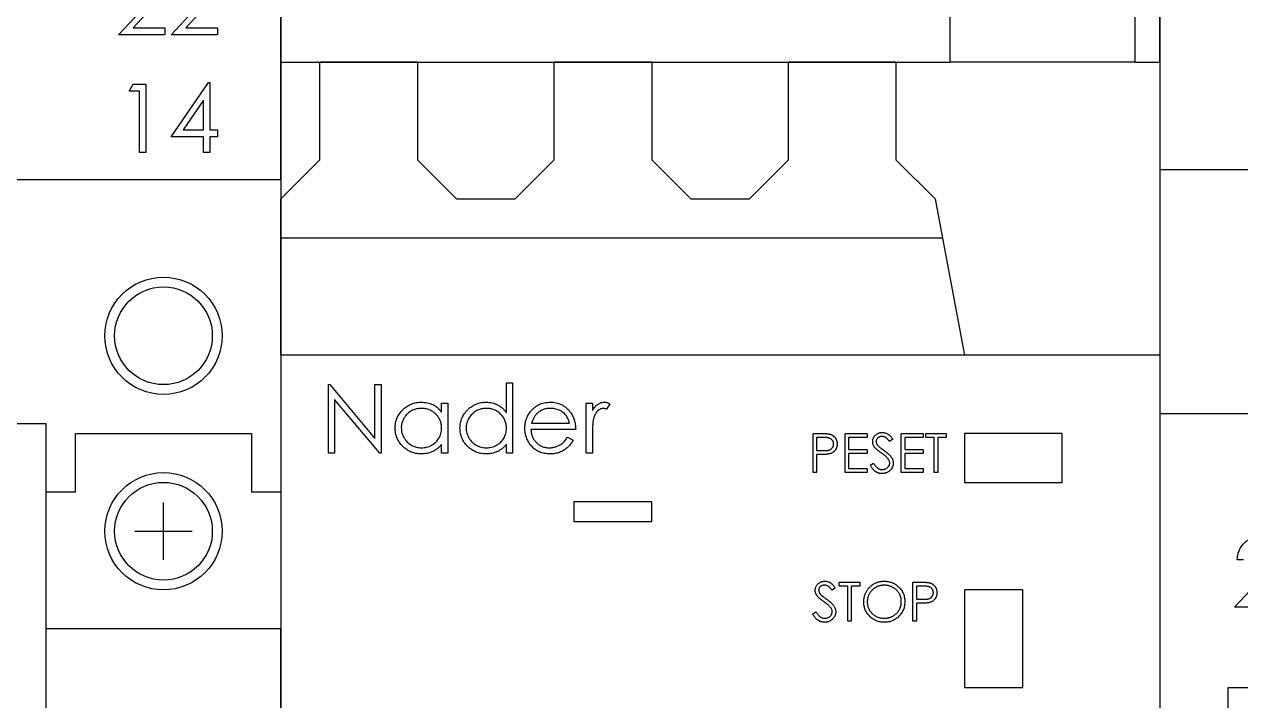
# Model space of a CAD drawing. Extents: x 299589 to 300289, y 280971 to 282371.
# Drawn here: x 299750.4 to 299812.7, y 281651.5 to 281686.1 of the extents above; entities that cross this region are included whole.
import ezdxf

# ---------------------------------------------------------------- set-up
doc = ezdxf.new("R2010")
doc.units = 0
doc.header["$MEASUREMENT"] = 0
for name, color, linetype in [('PV-1A6A', 7, 'Continuous'), ('PV-2418', 7, 'Continuous'), ('PV-261', 7, 'Continuous'), ('PV-2A84', 7, 'Continuous')]:
    doc.layers.add(name, color=color, linetype=linetype)

# ---------------------------------------------------------------- blocks, each defined once
blk = doc.blocks.new('Manufacturer上海良信PartName接触器SeriesNDC1ShellFrameLimitingCurrentRemarkPartTypeMinCurrent38.1MaxCurrent65Poles3PMinPower0MaxPower0LibType3DelFlgfalseUpdateDate2023-01-0100000')
for p, q in [((31.5, -35.962), (31.5, -33.038)), ((31.5, -35.962), (31.5, -33.038)), ((30.038, -34.5), (32.962, -34.5)), ((30.038, -34.5), (32.962, -34.5))]:
    blk.add_line(p, q)
at = {"layer": 'PV-1A6A'}
for p, q in [((37.5, 13.5), (37.5, -13.5)), ((37.5, -13.5), (37.5, -46.5))]:
    blk.add_line(p, q, dxfattribs=at)
at = {"layer": 'PV-2418'}
for p, q in [((-37.5, 13.5), (-37.5, -16.5)), ((37.5, -16.5), (37.5, 13.5)), ((29.198, -9.094), (30.555, -7.645)), ((30.823, -7.8), (29.947, -8.735)), ((31.89, -9.094), (33.247, -7.645)), ((33.515, -7.8), (32.639, -8.735)), ((31.576, -9.094), (29.198, -9.094)), ((29.947, -8.735), (31.576, -8.735)), ((31.576, -8.735), (31.576, -9.094)), ((34.268, -9.094), (31.89, -9.094)), ((32.639, -8.735), (34.268, -8.735)), ((34.268, -8.735), (34.268, -9.094)), ((29.736, -11.986), (29.941, -11.627)), ((29.941, -11.627), (30.589, -11.627)), ((30.589, -11.627), (30.589, -15.127)), ((31.89, -14.319), (33.8, -11.537)), ((33.8, -11.537), (33.864, -11.537)), ((33.864, -11.537), (33.864, -13.96)), ((30.275, -11.986), (29.736, -11.986)), ((30.275, -15.127), (30.275, -11.986)), ((33.55, -12.44), (32.507, -13.96)), ((33.55, -13.96), (33.55, -12.44)), ((33.55, -14.319), (31.89, -14.319)), ((32.507, -13.96), (33.55, -13.96)), ((33.55, -15.127), (33.55, -14.319)), ((33.864, -13.96), (34.268, -13.96)), ((34.268, -14.319), (33.864, -14.319)), ((33.864, -14.319), (33.864, -15.127)), ((34.268, -13.96), (34.268, -14.319)), ((30.589, -15.127), (30.275, -15.127)), ((33.864, -15.127), (33.55, -15.127)), ((-37.5, -16.5), (37.5, -16.5)), ((-37.5, -16.5), (-37.5, -29)), ((37.5, -16.5), (37.5, -32.5)), ((25.5, -29), (-37.5, -29)), ((-37.5, -29), (-37.5, -54)), ((25.5, -54), (25.5, -29)), ((27, -32.5), (27, -29.5)), ((27, -29.5), (36, -29.5)), ((36, -29.5), (36, -32.5)), ((27, -32.5), (25.5, -32.5)), ((37.5, -32.5), (36, -32.5)), ((37.5, -32.5), (37.5, -39.5)), ((-33.213, -36.462), (-33.527, -36.462)), ((-33.661, -38.885), (-32.304, -37.437)), ((-31.283, -38.885), (-33.661, -38.885)), ((37.5, -39.5), (25.5, -39.5)), ((37.5, -54), (37.5, -39.5)), ((-34, -54), (-34, -43)), ((-34, -43), (-18, -43))]:
    blk.add_line(p, q, dxfattribs=at)
for centre, radius in [((31.5, -24.5), 3), ((31.5, -24.5), 2.5), ((31.5, -34.5), 3), ((31.5, -34.5), 2.5)]:
    blk.add_circle(centre, radius, dxfattribs=at)
blk.add_open_spline([(-33.527, -36.462), (-33.525, -36.42), (-33.521, -36.338), (-33.502, -36.219), (-33.475, -36.105), (-33.437, -35.997), (-33.39, -35.895), (-33.333, -35.798), (-33.266, -35.707), (-33.189, -35.622), (-33.107, -35.545), (-33.017, -35.479), (-32.924, -35.422), (-32.825, -35.375), (-32.722, -35.34), (-32.614, -35.314), (-32.501, -35.298), (-32.424, -35.296), (-32.385, -35.295)], degree=3, knots=[0, 0, 0, 0, 0.0687908, 0.1351033, 0.1989787, 0.2619043, 0.323495, 0.3851954, 0.4469692, 0.5097648, 0.5722506, 0.6334052, 0.6932512, 0.7525832, 0.8125793, 0.8732751, 0.9355499, 1, 1, 1, 1], dxfattribs=at)
blk = doc.blocks.new('Manufacturer上海良信PartName热继电器SeriesNDR2-38ShellFrameLimitingCurrentRemarkPartTypeMinCurrent1MaxCurrent38Poles3PMinPower0MaxPower0LibType3DelFlgfalseUpdateDate2023-01-0100000')
at = {"layer": 'PV-261'}
for p, q in [((-15.5, 32.5), (-20.5, 32.5)), ((-20.5, 27.5), (-20.5, 32.5)), ((-15.5, 32.5), (-15.5, 27.5)), ((-3.5, 32.5), (-8.5, 32.5)), ((-8.5, 27.5), (-8.5, 32.5)), ((-3.5, 32.5), (-3.5, 27.5)), ((9, 32.5), (3.5, 32.5)), ((3.5, 27.5), (3.5, 32.5)), ((9, 32.5), (9, 27.5)), ((-22.5, 25.5), (-20.5, 27.5)), ((-15.5, 27.5), (-13.5, 25.5)), ((-10.5, 25.5), (-8.5, 27.5)), ((-3.5, 27.5), (-1.5, 25.5)), ((1.5, 25.5), (3.5, 27.5)), ((9, 27.5), (11, 25.5)), ((-22.5, 23.5), (-22.5, 25.5)), ((-13.5, 25.5), (-10.5, 25.5)), ((-1.5, 25.5), (1.5, 25.5)), ((11, 25.5), (11.375, 23.5)), ((11.375, 23.5), (-22.5, 23.5)), ((-22.5, 17.5), (-22.5, 23.5)), ((11.375, 23.5), (12.5, 17.5)), ((22.5, 17.5), (-22.5, 17.5)), ((-22.5, 17.5), (-22.5, -2.5)), ((22.5, 17.5), (22.5, -2.5)), ((-20.051, 12.5), (-20.051, 16)), ((-20.051, 16), (-19.985, 16)), ((-19.985, 16), (-17.673, 13.245)), ((-17.673, 13.245), (-17.673, 16)), ((-17.673, 16), (-17.359, 16)), ((-17.359, 16), (-17.359, 12.5)), ((-10.942, 16.09), (-10.628, 16.09)), ((-10.942, 14.563), (-10.942, 16.09)), ((-10.628, 16.09), (-10.628, 12.5)), ((-17.43, 12.5), (-19.737, 15.248)), ((-19.737, 15.248), (-19.737, 12.5)), ((-14.263, 15.058), (-13.949, 15.058)), ((-14.263, 14.584), (-14.263, 15.058)), ((-13.949, 15.058), (-13.949, 12.5)), ((-6.859, 12.5), (-6.859, 15.058)), ((-6.859, 15.058), (-6.545, 15.058)), ((-6.545, 15.058), (-6.545, 14.681)), ((-5.647, 15.015), (-5.82, 14.743)), ((-7.397, 13.712), (-9.686, 13.712)), ((-9.653, 14.026), (-7.712, 14.026)), ((-7.811, 13.308), (-7.532, 13.161)), ((-6.545, 13.36), (-6.545, 12.5)), ((4.756, 11.5), (4.756, 13.5)), ((4.756, 13.5), (5.149, 13.5)), ((5.302, 13.295), (4.936, 13.295)), ((4.936, 13.295), (4.936, 12.628)), ((6.397, 11.5), (6.397, 13.5)), ((6.397, 13.5), (7.526, 13.5)), ((7.526, 13.295), (6.577, 13.295)), ((6.577, 13.295), (6.577, 12.679)), ((7.526, 13.5), (7.526, 13.295)), ((8.833, 13.213), (8.671, 13.09)), ((9.269, 13.5), (10.397, 13.5)), ((9.269, 11.5), (9.269, 13.5)), ((10.397, 13.295), (9.449, 13.295)), ((9.449, 13.295), (9.449, 12.679)), ((10.397, 13.5), (10.397, 13.295)), ((10.526, 13.295), (10.526, 13.5)), ((10.526, 13.5), (11.577, 13.5)), ((10.962, 13.295), (10.526, 13.295)), ((10.962, 11.5), (10.962, 13.295)), ((11.577, 13.295), (11.141, 13.295)), ((11.141, 13.295), (11.141, 11.5)), ((11.577, 13.5), (11.577, 13.295)), ((12.5, 13.5), (12.5, 11)), ((17.5, 13.5), (12.5, 13.5)), ((17.5, 11), (17.5, 13.5)), ((-19.737, 12.5), (-20.051, 12.5)), ((-17.359, 12.5), (-17.43, 12.5)), ((-14.263, 12.5), (-14.263, 12.942)), ((-13.949, 12.5), (-14.263, 12.5)), ((-10.942, 12.5), (-10.942, 12.942)), ((-10.628, 12.5), (-10.942, 12.5)), ((-6.545, 12.5), (-6.859, 12.5)), ((4.936, 12.628), (5.286, 12.624)), ((6.577, 12.679), (7.526, 12.679)), ((6.577, 12.474), (6.577, 11.705)), ((7.526, 12.474), (6.577, 12.474)), ((7.526, 12.679), (7.526, 12.474)), ((9.449, 12.679), (10.397, 12.679)), ((10.397, 12.474), (9.449, 12.474)), ((9.449, 12.474), (9.449, 11.705)), ((10.397, 12.679), (10.397, 12.474)), ((5.079, 12.423), (4.936, 12.423)), ((4.936, 12.423), (4.936, 11.5)), ((7.679, 11.886), (7.849, 11.987)), ((4.936, 11.5), (4.756, 11.5)), ((7.526, 11.5), (6.397, 11.5)), ((6.577, 11.705), (7.526, 11.705)), ((7.526, 11.705), (7.526, 11.5)), ((10.397, 11.5), (9.269, 11.5)), ((9.449, 11.705), (10.397, 11.705)), ((10.397, 11.705), (10.397, 11.5)), ((11.141, 11.5), (10.962, 11.5)), ((12.5, 11), (17.5, 11)), ((-3.5, 10), (-7.5, 10)), ((-7.5, 10), (-7.5, 9)), ((-3.5, 9), (-3.5, 10)), ((-7.5, 9), (-3.5, 9)), ((5.89, 5.606), (5.728, 5.483)), ((6.095, 5.688), (6.095, 5.893)), ((6.095, 5.893), (7.146, 5.893)), ((6.531, 5.688), (6.095, 5.688)), ((6.531, 3.893), (6.531, 5.688)), ((7.146, 5.688), (6.71, 5.688)), ((6.71, 5.688), (6.71, 3.893)), ((7.146, 5.893), (7.146, 5.688)), ((9.864, 5.893), (10.256, 5.893)), ((9.864, 3.893), (9.864, 5.893)), ((10.409, 5.688), (10.044, 5.688)), ((10.044, 5.688), (10.044, 5.021)), ((10.044, 5.021), (10.394, 5.017)), ((15.5, 5.5), (12.5, 5.5)), ((12.5, 5.5), (12.5, 0.5)), ((15.5, 0.5), (15.5, 5.5)), ((4.736, 4.279), (4.905, 4.38)), ((10.187, 4.816), (10.044, 4.816)), ((10.044, 4.816), (10.044, 3.893)), ((6.71, 3.893), (6.531, 3.893)), ((10.044, 3.893), (9.864, 3.893)), ((12.5, 0.5), (15.5, 0.5))]:
    blk.add_line(p, q, dxfattribs=at)
for points, knots in [([(-16.641, 13.786), (-16.64, 13.83), (-16.637, 13.918), (-16.619, 14.048), (-16.588, 14.172), (-16.544, 14.291), (-16.488, 14.406), (-16.42, 14.515), (-16.34, 14.62), (-16.248, 14.718), (-16.148, 14.808), (-16.041, 14.886), (-15.93, 14.954), (-15.813, 15.008), (-15.691, 15.051), (-15.564, 15.081), (-15.433, 15.099), (-15.343, 15.101), (-15.298, 15.103)], [0, 0, 0, 0, 0.063775, 0.126079, 0.186904, 0.247574, 0.308003, 0.369132, 0.432033, 0.496791, 0.561611, 0.624914, 0.686726, 0.748079, 0.809582, 0.871631, 0.934886, 1, 1, 1, 1]), ([(-15.298, 15.103), (-15.245, 15.101), (-15.143, 15.098), (-14.993, 15.075), (-14.852, 15.035), (-14.717, 14.981), (-14.59, 14.91), (-14.471, 14.819), (-14.36, 14.711), (-14.296, 14.627), (-14.263, 14.584)], [0, 0, 0, 0, 0.129862, 0.254654, 0.376015, 0.495255, 0.614798, 0.738106, 0.865196, 1, 1, 1, 1]), ([(-13.321, 13.786), (-13.319, 13.83), (-13.317, 13.918), (-13.298, 14.048), (-13.267, 14.172), (-13.224, 14.291), (-13.168, 14.406), (-13.1, 14.515), (-13.02, 14.62), (-12.928, 14.718), (-12.828, 14.808), (-12.721, 14.886), (-12.61, 14.954), (-12.492, 15.008), (-12.371, 15.051), (-12.244, 15.081), (-12.112, 15.099), (-12.023, 15.101), (-11.977, 15.103)], [0, 0, 0, 0, 0.063775, 0.126079, 0.186904, 0.247574, 0.308003, 0.369132, 0.432033, 0.496791, 0.561611, 0.624914, 0.686726, 0.748079, 0.809582, 0.871631, 0.934886, 1, 1, 1, 1]), ([(-11.977, 15.103), (-11.925, 15.101), (-11.822, 15.098), (-11.673, 15.072), (-11.531, 15.029), (-11.396, 14.97), (-11.27, 14.893), (-11.151, 14.8), (-11.041, 14.689), (-10.976, 14.605), (-10.942, 14.563)], [0, 0, 0, 0, 0.128884, 0.252985, 0.37421, 0.494102, 0.614753, 0.738511, 0.866243, 1, 1, 1, 1]), ([(-9.706, 14.626), (-9.674, 14.664), (-9.611, 14.738), (-9.506, 14.836), (-9.392, 14.918), (-9.27, 14.986), (-9.14, 15.038), (-9.002, 15.076), (-8.856, 15.098), (-8.757, 15.101), (-8.706, 15.103)], [0, 0, 0, 0, 0.128835, 0.253589, 0.374643, 0.49534, 0.616325, 0.739759, 0.866842, 1, 1, 1, 1]), ([(-8.706, 15.103), (-8.653, 15.101), (-8.55, 15.099), (-8.4, 15.074), (-8.258, 15.035), (-8.125, 14.98), (-7.999, 14.909), (-7.882, 14.82), (-7.772, 14.718), (-7.708, 14.639), (-7.676, 14.599)], [0, 0, 0, 0, 0.13204, 0.259033, 0.38188, 0.502258, 0.622752, 0.744743, 0.870109, 1, 1, 1, 1]), ([(-6.545, 14.681), (-6.522, 14.716), (-6.477, 14.783), (-6.404, 14.872), (-6.328, 14.945), (-6.25, 15.004), (-6.17, 15.048), (-6.089, 15.08), (-6.005, 15.099), (-5.949, 15.101), (-5.921, 15.103)], [0, 0, 0, 0, 0.160059, 0.306112, 0.438367, 0.560541, 0.675317, 0.786114, 0.892842, 1, 1, 1, 1]), ([(-5.921, 15.103), (-5.899, 15.101), (-5.854, 15.099), (-5.786, 15.082), (-5.716, 15.054), (-5.671, 15.028), (-5.647, 15.015)], [0, 0, 0, 0, 0.225278, 0.463523, 0.720324, 1, 1, 1, 1]), ([(-15.293, 14.788), (-15.339, 14.787), (-15.43, 14.784), (-15.563, 14.758), (-15.69, 14.717), (-15.811, 14.659), (-15.924, 14.587), (-16.025, 14.5), (-16.114, 14.4), (-16.19, 14.288), (-16.251, 14.168), (-16.294, 14.042), (-16.323, 13.914), (-16.325, 13.826), (-16.327, 13.782)], [0, 0, 0, 0, 0.085921, 0.169593, 0.252476, 0.336244, 0.419505, 0.502036, 0.584775, 0.669846, 0.754185, 0.836658, 0.91801, 1, 1, 1, 1]), ([(-14.263, 13.773), (-14.264, 13.809), (-14.266, 13.878), (-14.28, 13.98), (-14.303, 14.078), (-14.335, 14.171), (-14.378, 14.26), (-14.429, 14.345), (-14.49, 14.424), (-14.56, 14.499), (-14.636, 14.566), (-14.716, 14.627), (-14.802, 14.676), (-14.892, 14.717), (-14.986, 14.75), (-15.085, 14.772), (-15.188, 14.787), (-15.258, 14.788), (-15.293, 14.788)], [0, 0, 0, 0, 0.065634, 0.129188, 0.191219, 0.251913, 0.312507, 0.373494, 0.435152, 0.498741, 0.562095, 0.624187, 0.685476, 0.746097, 0.807612, 0.869967, 0.933951, 1, 1, 1, 1]), ([(-11.973, 14.788), (-12.019, 14.787), (-12.109, 14.784), (-12.243, 14.758), (-12.37, 14.717), (-12.491, 14.659), (-12.603, 14.587), (-12.704, 14.5), (-12.794, 14.4), (-12.869, 14.288), (-12.93, 14.168), (-12.974, 14.042), (-13.002, 13.914), (-13.005, 13.826), (-13.006, 13.782)], [0, 0, 0, 0, 0.085921, 0.169593, 0.252476, 0.336244, 0.419505, 0.502036, 0.584775, 0.669846, 0.754185, 0.836658, 0.91801, 1, 1, 1, 1]), ([(-10.942, 13.773), (-10.943, 13.809), (-10.945, 13.878), (-10.96, 13.98), (-10.983, 14.078), (-11.015, 14.171), (-11.057, 14.26), (-11.109, 14.345), (-11.17, 14.424), (-11.239, 14.499), (-11.315, 14.566), (-11.396, 14.627), (-11.482, 14.676), (-11.572, 14.717), (-11.666, 14.75), (-11.765, 14.772), (-11.867, 14.787), (-11.937, 14.788), (-11.973, 14.788)], [0, 0, 0, 0, 0.065634, 0.129188, 0.191219, 0.251913, 0.312507, 0.373494, 0.435152, 0.498741, 0.562095, 0.624187, 0.685476, 0.746097, 0.807612, 0.869967, 0.933951, 1, 1, 1, 1]), ([(-10, 13.772), (-9.999, 13.811), (-9.997, 13.889), (-9.984, 14.004), (-9.96, 14.116), (-9.928, 14.225), (-9.886, 14.331), (-9.836, 14.433), (-9.775, 14.532), (-9.729, 14.594), (-9.706, 14.626)], [0, 0, 0, 0, 0.128045, 0.253768, 0.377428, 0.500551, 0.623296, 0.746578, 0.872348, 1, 1, 1, 1]), ([(-9.349, 14.549), (-9.365, 14.534), (-9.399, 14.503), (-9.444, 14.45), (-9.487, 14.394), (-9.527, 14.331), (-9.563, 14.262), (-9.597, 14.188), (-9.627, 14.109), (-9.644, 14.054), (-9.653, 14.026)], [0, 0, 0, 0, 0.109984, 0.22258, 0.3385, 0.458709, 0.585535, 0.717518, 0.854667, 1, 1, 1, 1]), ([(-8.69, 14.788), (-8.721, 14.788), (-8.783, 14.787), (-8.874, 14.775), (-8.962, 14.756), (-9.047, 14.73), (-9.127, 14.696), (-9.205, 14.655), (-9.279, 14.606), (-9.325, 14.568), (-9.349, 14.549)], [0, 0, 0, 0, 0.131092, 0.259141, 0.384162, 0.505992, 0.629098, 0.750669, 0.874039, 1, 1, 1, 1]), ([(-7.712, 14.026), (-7.723, 14.067), (-7.745, 14.147), (-7.791, 14.259), (-7.843, 14.357), (-7.905, 14.443), (-7.975, 14.519), (-8.056, 14.585), (-8.146, 14.645), (-8.246, 14.695), (-8.351, 14.737), (-8.462, 14.766), (-8.575, 14.786), (-8.651, 14.788), (-8.69, 14.788)], [0, 0, 0, 0, 0.09624, 0.185231, 0.267501, 0.3444, 0.419595, 0.496891, 0.576638, 0.660268, 0.745387, 0.83004, 0.914474, 1, 1, 1, 1]), ([(-7.676, 14.599), (-7.654, 14.569), (-7.61, 14.509), (-7.554, 14.411), (-7.506, 14.308), (-7.468, 14.199), (-7.437, 14.085), (-7.415, 13.966), (-7.401, 13.84), (-7.399, 13.755), (-7.397, 13.712)], [0, 0, 0, 0, 0.1185218, 0.2362548, 0.3561744, 0.4772497, 0.6015399, 0.7296184, 0.8621583, 1, 1, 1, 1]), ([(-5.98, 14.788), (-6.006, 14.787), (-6.057, 14.783), (-6.133, 14.756), (-6.206, 14.713), (-6.264, 14.665), (-6.309, 14.618), (-6.341, 14.577), (-6.371, 14.532), (-6.399, 14.482), (-6.424, 14.427), (-6.448, 14.368), (-6.47, 14.304), (-6.482, 14.26), (-6.489, 14.237)], [0, 0, 0, 0, 0.093807, 0.191338, 0.295191, 0.410312, 0.47193, 0.536425, 0.603119, 0.674118, 0.749332, 0.828283, 0.91204, 1, 1, 1, 1]), ([(-5.82, 14.743), (-5.835, 14.75), (-5.864, 14.762), (-5.906, 14.778), (-5.944, 14.786), (-5.969, 14.788), (-5.98, 14.788)], [0, 0, 0, 0, 0.295139, 0.56023, 0.794983, 1, 1, 1, 1]), ([(-15.307, 12.455), (-15.353, 12.456), (-15.442, 12.459), (-15.573, 12.478), (-15.699, 12.508), (-15.82, 12.55), (-15.936, 12.605), (-16.047, 12.672), (-16.153, 12.751), (-16.252, 12.842), (-16.343, 12.94), (-16.423, 13.045), (-16.49, 13.156), (-16.546, 13.272), (-16.589, 13.393), (-16.619, 13.519), (-16.637, 13.651), (-16.64, 13.74), (-16.641, 13.786)], [0, 0, 0, 0, 0.06462, 0.127433, 0.189004, 0.24993, 0.310668, 0.372329, 0.434939, 0.499576, 0.564191, 0.626735, 0.688109, 0.749294, 0.810331, 0.871901, 0.935046, 1, 1, 1, 1]), ([(-16.327, 13.782), (-16.325, 13.739), (-16.321, 13.652), (-16.295, 13.523), (-16.25, 13.397), (-16.188, 13.276), (-16.112, 13.163), (-16.023, 13.062), (-15.921, 12.974), (-15.808, 12.901), (-15.687, 12.842), (-15.561, 12.8), (-15.43, 12.774), (-15.341, 12.771), (-15.296, 12.769)], [0, 0, 0, 0, 0.0815893, 0.1628589, 0.2454837, 0.3308071, 0.4164934, 0.4998932, 0.5830482, 0.6671579, 0.7513119, 0.8337848, 0.9162565, 1, 1, 1, 1]), ([(-15.296, 12.769), (-15.251, 12.771), (-15.16, 12.774), (-15.027, 12.799), (-14.898, 12.841), (-14.774, 12.899), (-14.658, 12.971), (-14.555, 13.055), (-14.467, 13.153), (-14.393, 13.26), (-14.335, 13.378), (-14.293, 13.503), (-14.268, 13.636), (-14.264, 13.727), (-14.263, 13.773)], [0, 0, 0, 0, 0.0848024, 0.1686635, 0.2525519, 0.3382397, 0.4231027, 0.5055561, 0.5861757, 0.6671357, 0.7484992, 0.8304524, 0.9134557, 1, 1, 1, 1]), ([(-11.987, 12.455), (-12.032, 12.456), (-12.121, 12.459), (-12.252, 12.478), (-12.378, 12.508), (-12.5, 12.55), (-12.615, 12.605), (-12.726, 12.672), (-12.832, 12.751), (-12.931, 12.842), (-13.023, 12.94), (-13.103, 13.045), (-13.169, 13.156), (-13.225, 13.272), (-13.268, 13.393), (-13.298, 13.519), (-13.317, 13.651), (-13.319, 13.74), (-13.321, 13.786)], [0, 0, 0, 0, 0.06462, 0.127433, 0.189004, 0.24993, 0.310668, 0.372329, 0.434939, 0.499576, 0.564191, 0.626735, 0.688109, 0.749294, 0.810331, 0.871901, 0.935046, 1, 1, 1, 1]), ([(-13.006, 13.782), (-13.005, 13.739), (-13.001, 13.652), (-12.974, 13.523), (-12.929, 13.397), (-12.868, 13.276), (-12.791, 13.163), (-12.702, 13.062), (-12.6, 12.974), (-12.487, 12.901), (-12.367, 12.842), (-12.24, 12.8), (-12.109, 12.774), (-12.021, 12.771), (-11.976, 12.769)], [0, 0, 0, 0, 0.081589, 0.162859, 0.245484, 0.330807, 0.416493, 0.499893, 0.583048, 0.667158, 0.751312, 0.833785, 0.916256, 1, 1, 1, 1]), ([(-11.976, 12.769), (-11.93, 12.771), (-11.84, 12.774), (-11.706, 12.799), (-11.577, 12.841), (-11.453, 12.899), (-11.338, 12.971), (-11.234, 13.055), (-11.147, 13.153), (-11.073, 13.26), (-11.015, 13.378), (-10.972, 13.503), (-10.947, 13.636), (-10.944, 13.727), (-10.942, 13.773)], [0, 0, 0, 0, 0.084802, 0.168664, 0.252552, 0.33824, 0.423103, 0.505556, 0.586176, 0.667136, 0.748499, 0.830452, 0.913456, 1, 1, 1, 1]), ([(-8.713, 12.455), (-8.763, 12.456), (-8.858, 12.459), (-8.998, 12.478), (-9.129, 12.509), (-9.253, 12.553), (-9.367, 12.611), (-9.474, 12.681), (-9.573, 12.763), (-9.661, 12.858), (-9.74, 12.959), (-9.81, 13.065), (-9.868, 13.175), (-9.916, 13.289), (-9.954, 13.405), (-9.981, 13.524), (-9.996, 13.647), (-9.999, 13.73), (-10, 13.772)], [0, 0, 0, 0, 0.071579, 0.139629, 0.204797, 0.268135, 0.329814, 0.391301, 0.453434, 0.516552, 0.579631, 0.641119, 0.701294, 0.76081, 0.819932, 0.87892, 0.938983, 1, 1, 1, 1]), ([(-9.686, 13.712), (-9.684, 13.678), (-9.681, 13.612), (-9.667, 13.515), (-9.645, 13.422), (-9.614, 13.335), (-9.576, 13.252), (-9.529, 13.174), (-9.474, 13.101), (-9.412, 13.032), (-9.344, 12.971), (-9.271, 12.917), (-9.194, 12.871), (-9.114, 12.834), (-9.029, 12.805), (-8.94, 12.785), (-8.848, 12.771), (-8.785, 12.77), (-8.753, 12.769)], [0, 0, 0, 0, 0.068385, 0.134476, 0.198391, 0.260753, 0.321829, 0.383037, 0.444653, 0.507398, 0.569825, 0.630778, 0.690929, 0.750945, 0.811049, 0.872331, 0.935004, 1, 1, 1, 1]), ([(-6.489, 14.237), (-6.494, 14.217), (-6.504, 14.172), (-6.514, 14.097), (-6.524, 14.008), (-6.531, 13.905), (-6.538, 13.788), (-6.542, 13.658), (-6.545, 13.513), (-6.545, 13.412), (-6.545, 13.36)], [0, 0, 0, 0, 0.070855, 0.156938, 0.2586, 0.375891, 0.508166, 0.656238, 0.820177, 1, 1, 1, 1]), ([(-8.753, 12.769), (-8.721, 12.77), (-8.659, 12.771), (-8.567, 12.783), (-8.475, 12.802), (-8.386, 12.828), (-8.301, 12.859), (-8.221, 12.897), (-8.148, 12.939), (-8.08, 12.988), (-8.014, 13.047), (-7.949, 13.12), (-7.878, 13.207), (-7.834, 13.273), (-7.811, 13.308)], [0, 0, 0, 0, 0.082592, 0.163879, 0.245659, 0.327726, 0.40861, 0.485749, 0.559169, 0.630268, 0.705306, 0.792065, 0.889796, 1, 1, 1, 1]), ([(-7.532, 13.161), (-7.554, 13.122), (-7.598, 13.045), (-7.672, 12.94), (-7.75, 12.845), (-7.835, 12.763), (-7.925, 12.692), (-8.019, 12.629), (-8.12, 12.576), (-8.226, 12.532), (-8.338, 12.497), (-8.457, 12.473), (-8.583, 12.458), (-8.669, 12.456), (-8.713, 12.455)], [0, 0, 0, 0, 0.09337, 0.181661, 0.265874, 0.346355, 0.4246, 0.501903, 0.579992, 0.658443, 0.738672, 0.821894, 0.908801, 1, 1, 1, 1]), ([(5.149, 13.5), (5.176, 13.5), (5.227, 13.5), (5.301, 13.498), (5.369, 13.496), (5.429, 13.493), (5.483, 13.489), (5.529, 13.484), (5.569, 13.478), (5.593, 13.473), (5.604, 13.47)], [0, 0, 0, 0, 0.176956, 0.339055, 0.486318, 0.618781, 0.735619, 0.838742, 0.926457, 1, 1, 1, 1]), ([(5.808, 12.963), (5.807, 12.979), (5.806, 13.011), (5.795, 13.058), (5.777, 13.102), (5.752, 13.144), (5.722, 13.182), (5.687, 13.215), (5.647, 13.241), (5.61, 13.258), (5.577, 13.269), (5.549, 13.276), (5.516, 13.282), (5.48, 13.286), (5.441, 13.29), (5.398, 13.293), (5.351, 13.295), (5.319, 13.295), (5.302, 13.295)], [0, 0, 0, 0, 0.070044, 0.139238, 0.208197, 0.279173, 0.349987, 0.418354, 0.48761, 0.557411, 0.59533, 0.637964, 0.685913, 0.738185, 0.796103, 0.858517, 0.926658, 1, 1, 1, 1]), ([(5.604, 13.47), (5.618, 13.466), (5.645, 13.459), (5.685, 13.444), (5.722, 13.426), (5.758, 13.406), (5.791, 13.382), (5.823, 13.356), (5.853, 13.327), (5.88, 13.296), (5.906, 13.262), (5.927, 13.225), (5.946, 13.187), (5.961, 13.146), (5.973, 13.104), (5.981, 13.059), (5.986, 13.012), (5.987, 12.98), (5.987, 12.964)], [0, 0, 0, 0, 0.062481, 0.12349, 0.183411, 0.243153, 0.302127, 0.36171, 0.421842, 0.482932, 0.544552, 0.605681, 0.66768, 0.729984, 0.794551, 0.860346, 0.928907, 1, 1, 1, 1]), ([(7.808, 13.085), (7.808, 13.106), (7.81, 13.148), (7.822, 13.209), (7.842, 13.267), (7.87, 13.322), (7.905, 13.372), (7.946, 13.418), (7.995, 13.457), (8.049, 13.491), (8.108, 13.518), (8.17, 13.538), (8.234, 13.549), (8.278, 13.55), (8.3, 13.551)], [0, 0, 0, 0, 0.0837854, 0.1657799, 0.24628, 0.3274609, 0.408797, 0.4897152, 0.571376, 0.6555233, 0.7410195, 0.8265468, 0.9119889, 1, 1, 1, 1]), ([(7.919, 12.78), (7.911, 12.792), (7.893, 12.815), (7.87, 12.851), (7.851, 12.888), (7.835, 12.926), (7.823, 12.965), (7.814, 13.004), (7.809, 13.044), (7.808, 13.071), (7.808, 13.085)], [0, 0, 0, 0, 0.133507, 0.262559, 0.388264, 0.512667, 0.633722, 0.755394, 0.877553, 1, 1, 1, 1]), ([(8.28, 13.346), (8.26, 13.345), (8.22, 13.344), (8.163, 13.33), (8.112, 13.307), (8.069, 13.274), (8.032, 13.236), (8.006, 13.192), (7.99, 13.144), (7.988, 13.11), (7.987, 13.093)], [0, 0, 0, 0, 0.1430731, 0.275903, 0.4023709, 0.5284136, 0.6503564, 0.7658951, 0.8807741, 1, 1, 1, 1]), ([(7.987, 13.093), (7.987, 13.082), (7.988, 13.061), (7.994, 13.029), (8.002, 12.997), (8.015, 12.966), (8.033, 12.934), (8.056, 12.902), (8.085, 12.868), (8.107, 12.846), (8.119, 12.835)], [0, 0, 0, 0, 0.107285, 0.214746, 0.322939, 0.434116, 0.553412, 0.686073, 0.834256, 1, 1, 1, 1]), ([(8.671, 13.09), (8.661, 13.102), (8.642, 13.127), (8.614, 13.161), (8.587, 13.192), (8.56, 13.219), (8.535, 13.243), (8.511, 13.264), (8.488, 13.282), (8.459, 13.3), (8.423, 13.319), (8.377, 13.335), (8.329, 13.344), (8.297, 13.346), (8.28, 13.346)], [0, 0, 0, 0, 0.098469, 0.189629, 0.274184, 0.352183, 0.423199, 0.488551, 0.548473, 0.60144, 0.701198, 0.799592, 0.898545, 1, 1, 1, 1]), ([(8.3, 13.551), (8.324, 13.55), (8.371, 13.549), (8.44, 13.535), (8.506, 13.512), (8.56, 13.485), (8.601, 13.459), (8.633, 13.435), (8.666, 13.407), (8.699, 13.376), (8.732, 13.34), (8.765, 13.301), (8.8, 13.259), (8.822, 13.228), (8.833, 13.213)], [0, 0, 0, 0, 0.1072328, 0.2132518, 0.3188304, 0.4267935, 0.483646, 0.5436038, 0.6083076, 0.6771268, 0.7506856, 0.8287134, 0.9121903, 1, 1, 1, 1]), ([(-14.263, 12.942), (-14.298, 12.902), (-14.367, 12.824), (-14.483, 12.722), (-14.605, 12.638), (-14.734, 12.57), (-14.869, 12.518), (-15.01, 12.482), (-15.156, 12.459), (-15.257, 12.456), (-15.307, 12.455)], [0, 0, 0, 0, 0.134298, 0.262085, 0.38627, 0.507165, 0.6273, 0.748145, 0.87237, 1, 1, 1, 1]), ([(-10.942, 12.942), (-10.978, 12.902), (-11.047, 12.824), (-11.162, 12.722), (-11.285, 12.638), (-11.413, 12.57), (-11.548, 12.518), (-11.689, 12.482), (-11.836, 12.459), (-11.936, 12.456), (-11.987, 12.455)], [0, 0, 0, 0, 0.134298, 0.262085, 0.38627, 0.507165, 0.6273, 0.748145, 0.87237, 1, 1, 1, 1]), ([(5.588, 12.456), (5.576, 12.453), (5.548, 12.447), (5.503, 12.441), (5.45, 12.435), (5.39, 12.431), (5.323, 12.428), (5.248, 12.425), (5.166, 12.423), (5.109, 12.423), (5.079, 12.423)], [0, 0, 0, 0, 0.075173, 0.164746, 0.268017, 0.385912, 0.517789, 0.663691, 0.824413, 1, 1, 1, 1]), ([(5.286, 12.624), (5.303, 12.624), (5.336, 12.624), (5.384, 12.626), (5.428, 12.629), (5.469, 12.633), (5.506, 12.638), (5.539, 12.643), (5.569, 12.651), (5.604, 12.662), (5.643, 12.68), (5.685, 12.707), (5.721, 12.741), (5.752, 12.779), (5.777, 12.821), (5.795, 12.866), (5.806, 12.914), (5.807, 12.946), (5.808, 12.963)], [0, 0, 0, 0, 0.072538, 0.140034, 0.202496, 0.260575, 0.313228, 0.361583, 0.404878, 0.444127, 0.5164, 0.586507, 0.655085, 0.724384, 0.793974, 0.861638, 0.930111, 1, 1, 1, 1]), ([(5.987, 12.964), (5.987, 12.947), (5.986, 12.915), (5.981, 12.868), (5.973, 12.823), (5.961, 12.78), (5.946, 12.74), (5.928, 12.701), (5.906, 12.665), (5.882, 12.631), (5.854, 12.6), (5.823, 12.571), (5.79, 12.545), (5.755, 12.522), (5.717, 12.501), (5.676, 12.483), (5.633, 12.468), (5.603, 12.46), (5.588, 12.456)], [0, 0, 0, 0, 0.070119, 0.137192, 0.202016, 0.264631, 0.326117, 0.38601, 0.445812, 0.505298, 0.564633, 0.624283, 0.683902, 0.743953, 0.805388, 0.868388, 0.933084, 1, 1, 1, 1]), ([(8.247, 12.508), (8.226, 12.523), (8.186, 12.552), (8.13, 12.594), (8.079, 12.633), (8.035, 12.669), (7.997, 12.701), (7.965, 12.73), (7.94, 12.756), (7.926, 12.772), (7.919, 12.78)], [0, 0, 0, 0, 0.181535, 0.347082, 0.495568, 0.628357, 0.74552, 0.845831, 0.930782, 1, 1, 1, 1]), ([(8.119, 12.835), (8.123, 12.831), (8.134, 12.821), (8.153, 12.806), (8.178, 12.787), (8.208, 12.764), (8.245, 12.737), (8.288, 12.707), (8.336, 12.672), (8.37, 12.648), (8.388, 12.635)], [0, 0, 0, 0, 0.052594, 0.124952, 0.218094, 0.333502, 0.468789, 0.624938, 0.801683, 1, 1, 1, 1]), ([(8.608, 12.189), (8.599, 12.201), (8.58, 12.225), (8.548, 12.26), (8.51, 12.297), (8.468, 12.337), (8.419, 12.377), (8.367, 12.42), (8.309, 12.464), (8.268, 12.493), (8.247, 12.508)], [0, 0, 0, 0, 0.090279, 0.18953, 0.299198, 0.418926, 0.548376, 0.688136, 0.839084, 1, 1, 1, 1]), ([(8.388, 12.635), (8.41, 12.62), (8.452, 12.589), (8.511, 12.543), (8.566, 12.498), (8.614, 12.454), (8.658, 12.412), (8.697, 12.372), (8.73, 12.332), (8.767, 12.281), (8.803, 12.219), (8.835, 12.143), (8.855, 12.067), (8.858, 12.015), (8.859, 11.99)], [0, 0, 0, 0, 0.096972, 0.187773, 0.272396, 0.351321, 0.424335, 0.491909, 0.554233, 0.611268, 0.716348, 0.81454, 0.908495, 1, 1, 1, 1]), ([(8.288, 11.449), (8.273, 11.449), (8.243, 11.45), (8.198, 11.455), (8.155, 11.462), (8.113, 11.474), (8.071, 11.487), (8.031, 11.505), (7.992, 11.525), (7.954, 11.549), (7.917, 11.576), (7.881, 11.608), (7.845, 11.644), (7.81, 11.684), (7.776, 11.728), (7.743, 11.777), (7.71, 11.83), (7.69, 11.867), (7.679, 11.886)], [0, 0, 0, 0, 0.057208, 0.113696, 0.169178, 0.224159, 0.27872, 0.333794, 0.389241, 0.445822, 0.503704, 0.564294, 0.627975, 0.695038, 0.765373, 0.839611, 0.917538, 1, 1, 1, 1]), ([(7.849, 11.987), (7.864, 11.961), (7.894, 11.91), (7.945, 11.842), (7.997, 11.784), (8.051, 11.737), (8.107, 11.7), (8.166, 11.673), (8.226, 11.657), (8.267, 11.655), (8.288, 11.654)], [0, 0, 0, 0, 0.159004, 0.304646, 0.438547, 0.562322, 0.677433, 0.786897, 0.893611, 1, 1, 1, 1]), ([(8.288, 11.654), (8.305, 11.654), (8.34, 11.655), (8.391, 11.665), (8.441, 11.679), (8.488, 11.699), (8.532, 11.724), (8.571, 11.754), (8.604, 11.788), (8.631, 11.825), (8.652, 11.865), (8.669, 11.906), (8.677, 11.949), (8.679, 11.978), (8.679, 11.993)], [0, 0, 0, 0, 0.091264, 0.18093, 0.270088, 0.360156, 0.448343, 0.532666, 0.613834, 0.693982, 0.772716, 0.849335, 0.923967, 1, 1, 1, 1]), ([(8.859, 11.99), (8.859, 11.972), (8.858, 11.937), (8.849, 11.884), (8.837, 11.834), (8.818, 11.785), (8.795, 11.738), (8.766, 11.693), (8.732, 11.65), (8.693, 11.609), (8.65, 11.572), (8.605, 11.539), (8.558, 11.511), (8.508, 11.488), (8.456, 11.471), (8.402, 11.458), (8.346, 11.45), (8.307, 11.449), (8.288, 11.449)], [0, 0, 0, 0, 0.061484, 0.121775, 0.18092, 0.240256, 0.300114, 0.361146, 0.423501, 0.488669, 0.553954, 0.617581, 0.680238, 0.742187, 0.804663, 0.868259, 0.93302, 1, 1, 1, 1]), ([(8.679, 11.993), (8.679, 12.009), (8.677, 12.043), (8.662, 12.093), (8.64, 12.143), (8.619, 12.173), (8.608, 12.189)], [0, 0, 0, 0, 0.234723, 0.477158, 0.728556, 1, 1, 1, 1]), ([(4.864, 5.477), (4.865, 5.499), (4.866, 5.54), (4.879, 5.602), (4.899, 5.66), (4.926, 5.715), (4.962, 5.765), (5.003, 5.811), (5.052, 5.85), (5.106, 5.884), (5.165, 5.91), (5.226, 5.93), (5.291, 5.942), (5.335, 5.943), (5.357, 5.944)], [0, 0, 0, 0, 0.083785, 0.16578, 0.24628, 0.327461, 0.408797, 0.489715, 0.571376, 0.655523, 0.741019, 0.826547, 0.911989, 1, 1, 1, 1]), ([(5.337, 5.739), (5.316, 5.738), (5.276, 5.737), (5.22, 5.722), (5.169, 5.699), (5.125, 5.667), (5.089, 5.629), (5.062, 5.585), (5.047, 5.537), (5.045, 5.503), (5.044, 5.486)], [0, 0, 0, 0, 0.143073, 0.275903, 0.402371, 0.528414, 0.650356, 0.765895, 0.880774, 1, 1, 1, 1]), ([(5.728, 5.483), (5.718, 5.495), (5.699, 5.52), (5.67, 5.554), (5.643, 5.585), (5.617, 5.612), (5.592, 5.636), (5.568, 5.657), (5.545, 5.675), (5.516, 5.693), (5.479, 5.712), (5.434, 5.728), (5.386, 5.737), (5.353, 5.738), (5.337, 5.739)], [0, 0, 0, 0, 0.0984694, 0.1896291, 0.2741841, 0.3521832, 0.4231989, 0.4885509, 0.5484733, 0.6014402, 0.7011981, 0.7995918, 0.8985451, 1, 1, 1, 1]), ([(5.357, 5.944), (5.38, 5.943), (5.427, 5.942), (5.496, 5.928), (5.563, 5.904), (5.616, 5.878), (5.658, 5.852), (5.69, 5.828), (5.722, 5.8), (5.755, 5.769), (5.788, 5.733), (5.822, 5.694), (5.856, 5.652), (5.878, 5.621), (5.89, 5.606)], [0, 0, 0, 0, 0.107233, 0.213252, 0.31883, 0.426794, 0.483646, 0.543604, 0.608308, 0.677127, 0.750686, 0.828713, 0.91219, 1, 1, 1, 1]), ([(7.351, 4.884), (7.352, 4.908), (7.352, 4.955), (7.36, 5.025), (7.37, 5.094), (7.385, 5.162), (7.405, 5.228), (7.429, 5.294), (7.457, 5.357), (7.49, 5.419), (7.526, 5.479), (7.566, 5.536), (7.608, 5.589), (7.654, 5.639), (7.703, 5.686), (7.756, 5.729), (7.811, 5.769), (7.869, 5.805), (7.93, 5.838), (7.992, 5.866), (8.055, 5.89), (8.12, 5.91), (8.186, 5.925), (8.252, 5.936), (8.321, 5.943), (8.367, 5.944), (8.39, 5.944)], [0, 0, 0, 0, 0.043209, 0.085873, 0.12812, 0.170152, 0.211918, 0.253753, 0.296006, 0.338443, 0.381015, 0.42282, 0.464089, 0.505126, 0.545975, 0.586985, 0.628339, 0.670084, 0.711992, 0.753039, 0.794049, 0.834886, 0.875498, 0.916547, 0.958004, 1, 1, 1, 1]), ([(8.399, 5.739), (8.38, 5.739), (8.342, 5.738), (8.286, 5.732), (8.23, 5.724), (8.176, 5.711), (8.122, 5.694), (8.069, 5.675), (8.016, 5.652), (7.965, 5.625), (7.915, 5.595), (7.868, 5.563), (7.824, 5.528), (7.783, 5.491), (7.744, 5.451), (7.708, 5.409), (7.675, 5.364), (7.645, 5.317), (7.618, 5.268), (7.595, 5.217), (7.575, 5.165), (7.559, 5.112), (7.546, 5.057), (7.538, 5.001), (7.531, 4.943), (7.531, 4.904), (7.531, 4.885)], [0, 0, 0, 0, 0.0420233, 0.0836449, 0.1249838, 0.1662475, 0.2077016, 0.2496311, 0.2917418, 0.3347429, 0.3774602, 0.4195563, 0.4610442, 0.5020963, 0.5428907, 0.5838008, 0.6248636, 0.6662247, 0.7073992, 0.7485567, 0.7896546, 0.8307397, 0.8720701, 0.9139934, 0.9564981, 1, 1, 1, 1]), ([(8.39, 5.944), (8.427, 5.943), (8.5, 5.941), (8.606, 5.927), (8.708, 5.903), (8.807, 5.87), (8.899, 5.827), (8.988, 5.775), (9.071, 5.713), (9.149, 5.642), (9.22, 5.564), (9.283, 5.482), (9.336, 5.394), (9.379, 5.303), (9.413, 5.207), (9.436, 5.106), (9.451, 5.001), (9.453, 4.93), (9.454, 4.894)], [0, 0, 0, 0, 0.06657, 0.130749, 0.193413, 0.254989, 0.316114, 0.377262, 0.439401, 0.502971, 0.566525, 0.628231, 0.689091, 0.749345, 0.81017, 0.87161, 0.934869, 1, 1, 1, 1]), ([(9.274, 4.894), (9.274, 4.913), (9.274, 4.952), (9.268, 5.009), (9.259, 5.064), (9.247, 5.118), (9.231, 5.171), (9.211, 5.222), (9.188, 5.272), (9.161, 5.32), (9.131, 5.367), (9.098, 5.411), (9.062, 5.452), (9.023, 5.492), (8.981, 5.529), (8.936, 5.563), (8.889, 5.596), (8.839, 5.625), (8.787, 5.652), (8.734, 5.675), (8.68, 5.695), (8.625, 5.711), (8.569, 5.724), (8.513, 5.732), (8.456, 5.738), (8.418, 5.739), (8.399, 5.739)], [0, 0, 0, 0, 0.042915, 0.08513, 0.126473, 0.167453, 0.207976, 0.248249, 0.28875, 0.32967, 0.370537, 0.411129, 0.451819, 0.492406, 0.533486, 0.575263, 0.617441, 0.660672, 0.70394, 0.746868, 0.789079, 0.831104, 0.873238, 0.915166, 0.957381, 1, 1, 1, 1]), ([(10.256, 5.893), (10.283, 5.893), (10.335, 5.893), (10.409, 5.891), (10.476, 5.889), (10.537, 5.886), (10.59, 5.882), (10.637, 5.876), (10.677, 5.871), (10.701, 5.865), (10.712, 5.863)], [0, 0, 0, 0, 0.176956, 0.339055, 0.486318, 0.618781, 0.735619, 0.838742, 0.926457, 1, 1, 1, 1]), ([(10.915, 5.356), (10.915, 5.372), (10.913, 5.404), (10.903, 5.45), (10.885, 5.495), (10.86, 5.537), (10.83, 5.575), (10.795, 5.608), (10.755, 5.634), (10.718, 5.651), (10.685, 5.661), (10.656, 5.669), (10.624, 5.675), (10.588, 5.679), (10.549, 5.683), (10.505, 5.686), (10.459, 5.688), (10.426, 5.688), (10.409, 5.688)], [0, 0, 0, 0, 0.070044, 0.139238, 0.208197, 0.279173, 0.349987, 0.418354, 0.48761, 0.557411, 0.59533, 0.637964, 0.685913, 0.738185, 0.796103, 0.858517, 0.926658, 1, 1, 1, 1]), ([(10.712, 5.863), (10.726, 5.859), (10.753, 5.852), (10.792, 5.837), (10.83, 5.819), (10.866, 5.799), (10.899, 5.775), (10.931, 5.749), (10.96, 5.72), (10.988, 5.688), (11.013, 5.655), (11.035, 5.618), (11.053, 5.58), (11.069, 5.539), (11.08, 5.496), (11.089, 5.452), (11.094, 5.405), (11.095, 5.373), (11.095, 5.356)], [0, 0, 0, 0, 0.062481, 0.12349, 0.183411, 0.243153, 0.302127, 0.36171, 0.421842, 0.482932, 0.544552, 0.605681, 0.66768, 0.729984, 0.794551, 0.860346, 0.928907, 1, 1, 1, 1]), ([(4.976, 5.173), (4.967, 5.185), (4.95, 5.208), (4.927, 5.244), (4.907, 5.281), (4.892, 5.319), (4.879, 5.357), (4.87, 5.397), (4.865, 5.437), (4.864, 5.464), (4.864, 5.477)], [0, 0, 0, 0, 0.133507, 0.262559, 0.388264, 0.512667, 0.633722, 0.755394, 0.877553, 1, 1, 1, 1]), ([(5.304, 4.901), (5.283, 4.916), (5.242, 4.944), (5.186, 4.987), (5.136, 5.026), (5.092, 5.062), (5.054, 5.094), (5.022, 5.123), (4.996, 5.149), (4.982, 5.165), (4.976, 5.173)], [0, 0, 0, 0, 0.1815353, 0.3470817, 0.4955678, 0.6283573, 0.7455197, 0.8458308, 0.9307818, 1, 1, 1, 1]), ([(5.044, 5.486), (5.044, 5.475), (5.044, 5.454), (5.051, 5.422), (5.059, 5.39), (5.071, 5.359), (5.089, 5.327), (5.112, 5.295), (5.141, 5.261), (5.164, 5.239), (5.175, 5.227)], [0, 0, 0, 0, 0.107285, 0.214746, 0.322939, 0.434116, 0.553412, 0.686073, 0.834256, 1, 1, 1, 1]), ([(5.175, 5.227), (5.18, 5.223), (5.19, 5.214), (5.209, 5.199), (5.234, 5.18), (5.265, 5.157), (5.301, 5.13), (5.344, 5.1), (5.392, 5.065), (5.426, 5.041), (5.444, 5.028)], [0, 0, 0, 0, 0.052594, 0.124952, 0.218094, 0.333502, 0.468789, 0.624938, 0.801683, 1, 1, 1, 1]), ([(5.444, 5.028), (5.466, 5.012), (5.508, 4.982), (5.568, 4.936), (5.622, 4.891), (5.671, 4.847), (5.715, 4.805), (5.753, 4.764), (5.787, 4.725), (5.823, 4.674), (5.86, 4.612), (5.892, 4.536), (5.912, 4.46), (5.914, 4.408), (5.915, 4.383)], [0, 0, 0, 0, 0.096972, 0.187773, 0.272396, 0.351321, 0.424335, 0.491909, 0.554233, 0.611268, 0.716348, 0.81454, 0.908495, 1, 1, 1, 1]), ([(10.394, 5.017), (10.411, 5.017), (10.444, 5.017), (10.492, 5.019), (10.536, 5.022), (10.576, 5.025), (10.614, 5.031), (10.647, 5.036), (10.677, 5.044), (10.712, 5.055), (10.751, 5.073), (10.793, 5.1), (10.829, 5.133), (10.86, 5.171), (10.885, 5.214), (10.903, 5.259), (10.913, 5.306), (10.915, 5.339), (10.915, 5.356)], [0, 0, 0, 0, 0.072538, 0.140034, 0.202496, 0.260575, 0.313228, 0.361583, 0.404878, 0.444127, 0.5164, 0.586507, 0.655085, 0.724384, 0.793974, 0.861638, 0.930111, 1, 1, 1, 1]), ([(11.095, 5.356), (11.095, 5.34), (11.094, 5.308), (11.089, 5.261), (11.081, 5.216), (11.069, 5.173), (11.054, 5.133), (11.036, 5.094), (11.014, 5.058), (10.989, 5.024), (10.961, 4.993), (10.931, 4.964), (10.898, 4.938), (10.863, 4.915), (10.824, 4.894), (10.784, 4.876), (10.741, 4.861), (10.711, 4.853), (10.696, 4.849)], [0, 0, 0, 0, 0.070119, 0.137192, 0.202016, 0.264631, 0.326117, 0.38601, 0.445812, 0.505298, 0.564633, 0.624283, 0.683902, 0.743953, 0.805388, 0.868388, 0.933084, 1, 1, 1, 1]), ([(4.905, 4.38), (4.921, 4.354), (4.951, 4.303), (5.001, 4.235), (5.053, 4.177), (5.107, 4.13), (5.164, 4.093), (5.222, 4.066), (5.282, 4.05), (5.324, 4.048), (5.344, 4.047)], [0, 0, 0, 0, 0.159004, 0.304646, 0.438547, 0.562322, 0.677433, 0.786897, 0.893611, 1, 1, 1, 1]), ([(5.664, 4.582), (5.655, 4.593), (5.636, 4.617), (5.604, 4.653), (5.566, 4.69), (5.524, 4.73), (5.476, 4.77), (5.423, 4.813), (5.365, 4.856), (5.325, 4.886), (5.304, 4.901)], [0, 0, 0, 0, 0.090279, 0.18953, 0.299198, 0.418926, 0.548376, 0.688136, 0.839084, 1, 1, 1, 1]), ([(5.344, 4.047), (5.362, 4.047), (5.396, 4.048), (5.448, 4.057), (5.497, 4.072), (5.544, 4.092), (5.589, 4.117), (5.627, 4.147), (5.661, 4.18), (5.688, 4.218), (5.709, 4.258), (5.725, 4.299), (5.734, 4.342), (5.735, 4.371), (5.736, 4.386)], [0, 0, 0, 0, 0.091264, 0.18093, 0.270088, 0.360156, 0.448343, 0.532666, 0.613834, 0.693982, 0.772716, 0.849335, 0.923967, 1, 1, 1, 1]), ([(5.915, 4.383), (5.915, 4.365), (5.914, 4.329), (5.906, 4.277), (5.893, 4.227), (5.874, 4.178), (5.851, 4.131), (5.822, 4.086), (5.788, 4.043), (5.749, 4.002), (5.707, 3.965), (5.662, 3.931), (5.614, 3.904), (5.565, 3.881), (5.513, 3.863), (5.459, 3.851), (5.402, 3.843), (5.364, 3.842), (5.344, 3.842)], [0, 0, 0, 0, 0.061484, 0.121775, 0.18092, 0.240256, 0.300114, 0.361146, 0.423501, 0.488669, 0.553954, 0.617581, 0.680238, 0.742187, 0.804663, 0.868259, 0.93302, 1, 1, 1, 1]), ([(5.736, 4.386), (5.735, 4.402), (5.733, 4.436), (5.719, 4.486), (5.696, 4.535), (5.675, 4.566), (5.664, 4.582)], [0, 0, 0, 0, 0.234723, 0.477158, 0.728556, 1, 1, 1, 1]), ([(8.406, 3.842), (8.37, 3.842), (8.298, 3.844), (8.193, 3.859), (8.092, 3.883), (7.996, 3.916), (7.904, 3.959), (7.817, 4.012), (7.733, 4.074), (7.656, 4.145), (7.584, 4.223), (7.522, 4.305), (7.469, 4.392), (7.426, 4.483), (7.392, 4.577), (7.369, 4.676), (7.354, 4.779), (7.352, 4.849), (7.351, 4.884)], [0, 0, 0, 0, 0.065819, 0.129747, 0.192072, 0.253459, 0.31457, 0.37628, 0.439026, 0.503267, 0.567493, 0.629705, 0.691, 0.751452, 0.812004, 0.87315, 0.935635, 1, 1, 1, 1]), ([(7.531, 4.885), (7.532, 4.856), (7.533, 4.799), (7.545, 4.716), (7.565, 4.636), (7.593, 4.559), (7.629, 4.486), (7.673, 4.416), (7.725, 4.35), (7.784, 4.288), (7.849, 4.232), (7.918, 4.182), (7.99, 4.14), (8.065, 4.106), (8.144, 4.079), (8.226, 4.061), (8.311, 4.048), (8.369, 4.047), (8.399, 4.047)], [0, 0, 0, 0, 0.064504, 0.126899, 0.187747, 0.24815, 0.308586, 0.369583, 0.431827, 0.49618, 0.560668, 0.623504, 0.68526, 0.746537, 0.808327, 0.870486, 0.934317, 1, 1, 1, 1]), ([(8.399, 4.047), (8.418, 4.047), (8.458, 4.047), (8.516, 4.053), (8.573, 4.062), (8.629, 4.074), (8.684, 4.09), (8.738, 4.108), (8.791, 4.132), (8.842, 4.157), (8.892, 4.187), (8.939, 4.218), (8.983, 4.253), (9.024, 4.29), (9.063, 4.329), (9.098, 4.371), (9.131, 4.416), (9.161, 4.463), (9.188, 4.512), (9.211, 4.563), (9.231, 4.615), (9.247, 4.668), (9.259, 4.723), (9.268, 4.779), (9.274, 4.836), (9.274, 4.875), (9.274, 4.894)], [0, 0, 0, 0, 0.043633, 0.086538, 0.129177, 0.171436, 0.213416, 0.255266, 0.297369, 0.339941, 0.382347, 0.423953, 0.464871, 0.505572, 0.546003, 0.586568, 0.627065, 0.668271, 0.709549, 0.750428, 0.791096, 0.832027, 0.873136, 0.914611, 0.956956, 1, 1, 1, 1]), ([(9.454, 4.894), (9.453, 4.858), (9.451, 4.787), (9.436, 4.683), (9.413, 4.583), (9.379, 4.487), (9.336, 4.395), (9.283, 4.308), (9.221, 4.224), (9.15, 4.147), (9.073, 4.075), (8.99, 4.013), (8.903, 3.959), (8.811, 3.917), (8.716, 3.882), (8.616, 3.859), (8.513, 3.844), (8.442, 3.842), (8.406, 3.842)], [0, 0, 0, 0, 0.065227, 0.128569, 0.19032, 0.251378, 0.312388, 0.373789, 0.436431, 0.500567, 0.564687, 0.627136, 0.688455, 0.749246, 0.810155, 0.871671, 0.934773, 1, 1, 1, 1]), ([(10.696, 4.849), (10.683, 4.846), (10.656, 4.84), (10.611, 4.834), (10.558, 4.828), (10.498, 4.824), (10.431, 4.82), (10.356, 4.818), (10.274, 4.816), (10.217, 4.816), (10.187, 4.816)], [0, 0, 0, 0, 0.075173, 0.164746, 0.268017, 0.385912, 0.517789, 0.663691, 0.824413, 1, 1, 1, 1]), ([(5.344, 3.842), (5.329, 3.842), (5.299, 3.842), (5.255, 3.848), (5.211, 3.855), (5.169, 3.866), (5.128, 3.88), (5.088, 3.898), (5.049, 3.918), (5.011, 3.942), (4.973, 3.969), (4.937, 4.001), (4.901, 4.037), (4.867, 4.077), (4.833, 4.121), (4.8, 4.17), (4.767, 4.223), (4.746, 4.26), (4.736, 4.279)], [0, 0, 0, 0, 0.057208, 0.113696, 0.169178, 0.224159, 0.27872, 0.333794, 0.389241, 0.445822, 0.503704, 0.564294, 0.627975, 0.695038, 0.765373, 0.839611, 0.917538, 1, 1, 1, 1])]:
    blk.add_open_spline(points, degree=3, knots=knots, dxfattribs=at)
blk = doc.blocks.new('Manufacturer上海良信PartName接触器SeriesNDC1ShellFrameLimitingCurrentRemarkPartTypeMinCurrent12.1MaxCurrent18Poles3PMinPower0MaxPower0LibType3DelFlgfalseUpdateDate2023-01-0100000')
at = {"layer": 'PV-2A84'}
for p, q in [((-22.5, -31.5), (-22.5, -37.5)), ((11.75, -31.5), (11.75, -37.5)), ((21.25, -37.5), (21.25, -31.5)), ((22.5, -37.5), (22.5, -31.5)), ((-22.5, -37.5), (11.75, -37.5)), ((21.25, -37.5), (11.75, -37.5)), ((21.25, -37.5), (22.5, -37.5))]:
    blk.add_line(p, q, dxfattribs=at)

msp = doc.modelspace()

# ---------------------------------------------------------------- block references
for name, p in [('Manufacturer上海良信PartName接触器SeriesNDC1ShellFrameLimitingCurrentRemarkPartTypeMinCurrent12.1MaxCurrent18Poles3PMinPower0MaxPower0LibType3DelFlgfalseUpdateDate2023-01-0100000', (299786.032, 281721.63)), ('Manufacturer上海良信PartName接触器SeriesNDC1ShellFrameLimitingCurrentRemarkPartTypeMinCurrent38.1MaxCurrent65Poles3PMinPower0MaxPower0LibType3DelFlgfalseUpdateDate2023-01-0100000', (299846.032, 281695.13)), ('Manufacturer上海良信PartName接触器SeriesNDC1ShellFrameLimitingCurrentRemarkPartTypeMinCurrent38.1MaxCurrent65Poles3PMinPower0MaxPower0LibType3DelFlgfalseUpdateDate2023-01-0100000', (299726.032, 281694.63)), ('Manufacturer上海良信PartName热继电器SeriesNDR2-38ShellFrameLimitingCurrentRemarkPartTypeMinCurrent1MaxCurrent38Poles3PMinPower0MaxPower0LibType3DelFlgfalseUpdateDate2023-01-0100000', (299786.032, 281651.63))]:
    msp.add_blockref(name, p)

doc.saveas('drawing.dxf')
